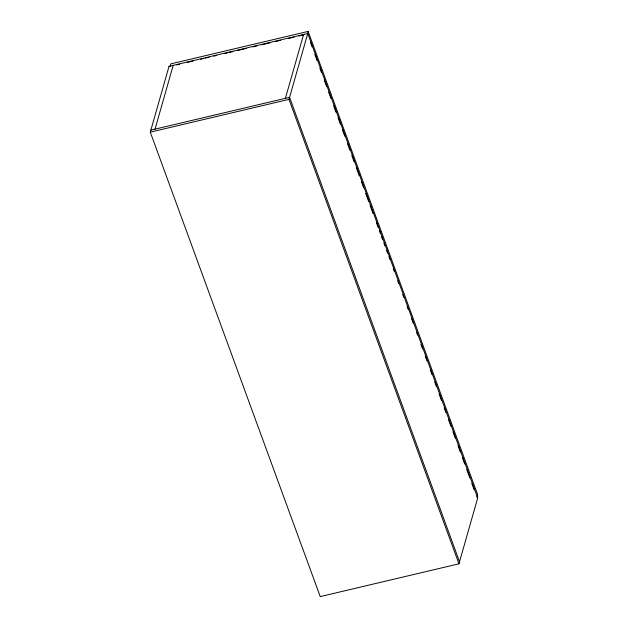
<?xml version="1.0" encoding="UTF-8"?>
<svg xmlns="http://www.w3.org/2000/svg" width="628" height="628" viewBox="0 0 628 628"><rect width="100%" height="100%" fill="white"/><g stroke="black" fill="none" stroke-linecap="round" stroke-linejoin="round"><path stroke-width="0.94" d="M477.712 497.925L458.95 563.811L320.241 596.6L150.288 132.163L169.05 66.278M170.055 66.474L170.8 63.86L308.113 31.4L477.61 494.566L476.864 497.18M155.03 129.14L173.21 65.296M285.41 98.313L303.591 34.469M307.375 34.014L308.113 31.4M458.95 563.811L288.99 99.373L307.759 33.488L169.034 66.348M176.727 64.896L179.592 64.221M187.215 62.415L192.937 61.065M200.567 59.26L203.433 58.585M205.332 58.137L209.148 57.234M213.92 56.104L216.778 55.429M224.408 53.623L227.265 52.948M229.173 52.501L232.988 51.598M237.761 50.468L246.341 48.442M253.013 46.865L256.828 45.962M261.601 44.831L270.181 42.806M274.946 41.676L280.669 40.325M288.299 38.52L294.022 37.17M298.787 36.039L304.509 34.689M150.869 130.122L289.571 97.332L459.531 561.77M150.288 132.163L288.99 99.373M307.759 33.488L477.696 497.988M310.405 42.304L312.092 46.904M314.785 54.267L317.148 60.72M319.84 68.083L321.528 72.683M324.221 80.054L326.576 86.499M328.601 92.026L330.956 98.47M333.656 105.834L336.011 112.279M338.037 117.805L340.392 124.25M342.417 129.776L344.772 136.221M347.472 143.592L349.827 150.037M351.853 155.563L354.208 162.008M356.233 167.527L359.263 175.816M361.288 181.343L363.643 187.788M365.669 193.314L368.699 201.604M370.049 205.285L373.079 213.567M376.447 222.775L378.135 227.383M379.485 231.065L380.497 233.828M381.502 236.591L382.515 239.354M383.865 243.036L384.878 245.799M386.558 250.399L387.57 253.163M388.92 256.852L389.933 259.607M393.301 268.823L394.313 271.579M397.681 280.787L398.694 283.55M402.736 294.603L403.741 297.366M407.117 306.574L408.129 309.337M411.497 318.545L413.177 323.145M416.552 332.353L417.557 335.116M420.933 344.325L422.613 348.933M425.313 356.296L426.993 360.904M430.368 370.112L432.048 374.712M434.749 382.075L436.429 386.683M439.129 394.046L441.484 400.491M444.184 407.862L445.864 412.463M448.565 419.834L450.92 426.279M452.945 431.805L455.3 438.25M458 445.613L460.355 452.058M462.381 457.584L464.736 464.029M466.761 469.556L469.791 477.845M471.816 483.372L474.171 489.816"/></g></svg>
